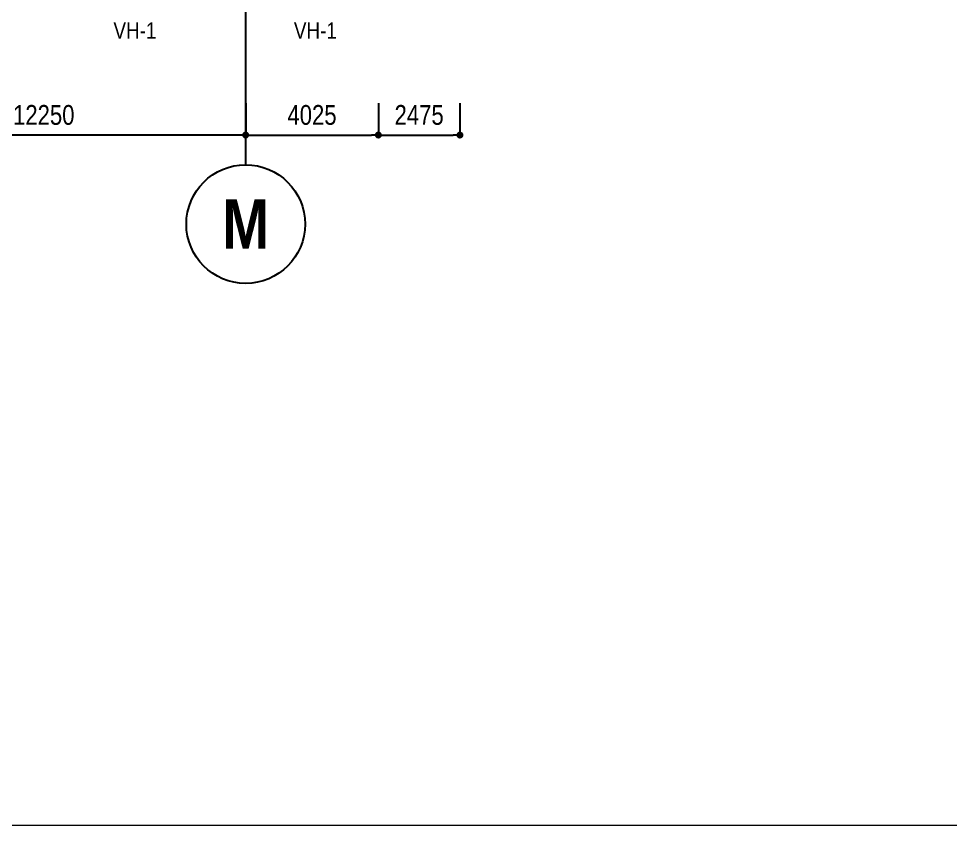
# Model space of a CAD drawing. Header units: millimetres. Extents: x 2356525 to 2927188, y -665534 to -417818.
# Drawn here: x 2794952 to 2823216, y -643665 to -619197 of the extents above; entities that cross this region are included whole.
import ezdxf
from ezdxf.enums import TextEntityAlignment as Align

# ---------------------------------------------------------------- set-up
doc = ezdxf.new("R2010")
doc.units = ezdxf.units.MM
doc.header["$LTSCALE"] = 200
doc.header["$MEASUREMENT"] = 0
doc.linetypes.add('CHG_XX_Luoi truc$0$MB_Luoi truc$0$Center101', pattern=[13, 10, -1, 1, -1])
doc.layers.get('0').update_dxf_attribs({"lineweight": 9})
doc.layers.get('Defpoints').update_dxf_attribs({"color": 10, "lineweight": 0})
for name, color, linetype, lineweight in [('CHG_XX_Cot_Ham 2$0$NS-Pier-H2', 150, 'Continuous', 13), ('CHG_XX_Damsan_Ham 2$0$CHG_XX_Damsan_Ham 2$0$DBAO', 3, 'Continuous', 13), ('CHG_XX_Damsan_Ham 2$0$HATCH', 57, 'Continuous', 9), ('DBAO', 90, 'Continuous', 13), ('MB_Luoi truc$0$Dim 300', 1, 'Continuous', 5), ('TEXT P X', 1, 'Continuous', 9)]:
    doc.layers.add(name, color=color, linetype=linetype, lineweight=lineweight)
doc.layers.add('CHG_XX_Luoi truc$0$Grid', color=34, linetype='Continuous')
doc.layers.add('CHG_XX_Luoi truc$0$Grid Line', color=251, linetype='CHG_XX_Luoi truc$0$MB_Luoi truc$0$Center101')
doc.styles.add('CHG_XX_Luoi truc$0$MB_Luoi truc$0$Grid A-F$0$VNI-HelveCB', font='')
doc.styles.add('MB_Luoi truc$0$Arial_C', font='arial.ttf', dxfattribs={"width": 0.8})
doc.styles.add('TTP-HelCon', font='')
doc.styles.get('CHG_XX_Luoi truc$0$MB_Luoi truc$0$Grid A-F$0$VNI-HelveCB').set_extended_font_data('VNI-Helve-Condense', bold=True)
doc.styles.get('TTP-HelCon').set_extended_font_data('VNI-Helve-Condense')
doc.dimstyles.new('MB_Luoi truc$0$Dim 300 (A1-A2)', dxfattribs={"dimscale": 300, "dimtxt": 2, "dimasz": 0.7, "dimexe": 0, "dimexo": 1, "dimgap": 1, "dimtad": 1, "dimdec": 0, "dimzin": 12, "dimdsep": 46, "dimtxsty": 'MB_Luoi truc$0$Arial_C', "dimblk": 'MB_Luoi truc$0$_Dot', "dimcen": 1, "dimclrd": 256, "dimclre": 256, "dimclrt": 3, "dimadec": 0, "dimazin": 0, "dimtfac": 1, "dimtdec": 0, "dimtix": 1, "dimtmove": 2, "dimatfit": 3, "dimldrblk": 'MB_Luoi truc$0$HTT Arrow 30', "dimfxl": 1, "dimtolj": 1, "dimtzin": 0, "dimarcsym": 0})

# ---------------------------------------------------------------- blocks, each defined once
blk = doc.blocks.new('MB_Luoi truc$0$_Dot')
at = {"color": 0, "linetype": 'ByBlock', "lineweight": -2}
blk.add_line((-0.5, 0), (-1, 0), dxfattribs=at)
at = {"color": 0, "linetype": 'ByBlock', "const_width": 0.5}
blk.add_lwpolyline([(-0.25, 0, 1), (0.25, 0, 1)], format="xyb", close=True, dxfattribs=at)
blk = doc.blocks.new('*D43')
at = {"layer": 'Defpoints', "color": 0, "transparency": 16777216}
for p in [(2789589, -621458), (2801839, -621458), (2789589, -622728)]:
    blk.add_point(p, dxfattribs=at)
at = {"layer": 'MB_Luoi truc$0$Dim 300', "lineweight": -2, "transparency": 16777216}
for p, q in [((2789589, -621758), (2789589, -622728)), ((2801839, -621758), (2801839, -622728)), ((2801629, -622728), (2789799, -622728))]:
    blk.add_line(p, q, dxfattribs=at)
at = {"layer": 'MB_Luoi truc$0$Dim 300', "lineweight": -2, "transparency": 16777216, "xscale": 210, "yscale": 210, "zscale": 210, "rotation": 180}
blk.add_blockref('MB_Luoi truc$0$_Dot', (2789589, -622728), dxfattribs=at)
at = {"layer": 'MB_Luoi truc$0$Dim 300', "lineweight": -2, "transparency": 16777216, "xscale": 210, "yscale": 210, "zscale": 210}
blk.add_blockref('MB_Luoi truc$0$_Dot', (2801839, -622728), dxfattribs=at)
at = {"layer": 'MB_Luoi truc$0$Dim 300', "color": 3, "transparency": 16777216, "insert": (2795714, -622121), "char_height": 600, "attachment_point": 5, "style": 'MB_Luoi truc$0$Arial_C'}
blk.add_mtext('\\A1;12250', dxfattribs=at)
blk = doc.blocks.new('MB_Luoi truc$0$HTT Arrow 30')
blk.add_hatch(color=256).paths.add_polyline_path([(-2.5, 0.375), (-2.5, -0.375), (0, 0)])
at = {"color": 0, "linetype": 'ByBlock', "lineweight": -2}
for p, q in [((0, 0), (-2.5, 0.375)), ((-2.5, -0.375), (-2.5, 0.375)), ((0, 0), (-2.5, -0.375))]:
    blk.add_line(p, q, dxfattribs=at)
blk = doc.blocks.new('*D58')
at = {"layer": 'Defpoints', "color": 0, "transparency": 16777216}
for p in [(2801839, -621458), (2805864, -621458), (2805864, -622728)]:
    blk.add_point(p, dxfattribs=at)
at = {"layer": 'MB_Luoi truc$0$Dim 300', "lineweight": -2, "transparency": 16777216}
for p, q in [((2801839, -621758), (2801839, -622728)), ((2805864, -621758), (2805864, -622728)), ((2802049, -622728), (2805654, -622728))]:
    blk.add_line(p, q, dxfattribs=at)
at = {"layer": 'MB_Luoi truc$0$Dim 300', "lineweight": -2, "transparency": 16777216, "xscale": 210, "yscale": 210, "zscale": 210, "rotation": 180}
blk.add_blockref('MB_Luoi truc$0$_Dot', (2801839, -622728), dxfattribs=at)
at = {"layer": 'MB_Luoi truc$0$Dim 300', "lineweight": -2, "transparency": 16777216, "xscale": 210, "yscale": 210, "zscale": 210}
blk.add_blockref('MB_Luoi truc$0$_Dot', (2805864, -622728), dxfattribs=at)
at = {"layer": 'MB_Luoi truc$0$Dim 300', "color": 3, "transparency": 16777216, "insert": (2803851, -622121), "char_height": 600, "attachment_point": 5, "style": 'MB_Luoi truc$0$Arial_C'}
blk.add_mtext('\\A1;4025', dxfattribs=at)
blk = doc.blocks.new('*D59')
at = {"layer": 'Defpoints', "color": 0, "transparency": 16777216}
for p in [(2805864, -621458), (2808339, -621458), (2808339, -622728)]:
    blk.add_point(p, dxfattribs=at)
at = {"layer": 'MB_Luoi truc$0$Dim 300', "lineweight": -2, "transparency": 16777216}
for p, q in [((2805864, -621758), (2805864, -622728)), ((2808339, -621758), (2808339, -622728)), ((2806074, -622728), (2808129, -622728))]:
    blk.add_line(p, q, dxfattribs=at)
at = {"layer": 'MB_Luoi truc$0$Dim 300', "lineweight": -2, "transparency": 16777216, "xscale": 210, "yscale": 210, "zscale": 210, "rotation": 180}
blk.add_blockref('MB_Luoi truc$0$_Dot', (2805864, -622728), dxfattribs=at)
at = {"layer": 'MB_Luoi truc$0$Dim 300', "lineweight": -2, "transparency": 16777216, "xscale": 210, "yscale": 210, "zscale": 210}
blk.add_blockref('MB_Luoi truc$0$_Dot', (2808339, -622728), dxfattribs=at)
at = {"layer": 'MB_Luoi truc$0$Dim 300', "color": 3, "transparency": 16777216, "insert": (2807101, -622121), "char_height": 600, "attachment_point": 5, "style": 'MB_Luoi truc$0$Arial_C'}
blk.add_mtext('\\A1;2475', dxfattribs=at)
blk = doc.blocks.new('*U835')
at = {"layer": 'CHG_XX_Luoi truc$0$Grid', "lineweight": -2}
blk.add_line((0, -3), (0, 0), dxfattribs=at)
blk.add_circle((0, -9), 6, dxfattribs=at)
at = {"layer": 'CHG_XX_Luoi truc$0$Grid Line'}
blk.add_line((0, 0), (0, 608), dxfattribs=at)
at = {"layer": 'CHG_XX_Luoi truc$0$Grid', "lineweight": -2, "style": 'CHG_XX_Luoi truc$0$MB_Luoi truc$0$Grid A-F$0$VNI-HelveCB'}
for tag, p in [('GRIDSUB', (0, 617)), ('GRID', (0, -9))]:
    blk.add_attdef(tag, text='', height=5, dxfattribs=at).set_placement(p, align=Align.MIDDLE)
blk = doc.blocks.new('CHG_XX_Luoi truc')
at = {"layer": 'CHG_XX_Luoi truc$0$Grid'}
ref = blk.add_blockref('*U835', (99550, -12747), dxfattribs=dict(at, xscale=300, yscale=300, zscale=300))
ref.add_attrib('GRID', 'M', dxfattribs={"lineweight": -2, "height": 1500, "style": 'CHG_XX_Luoi truc$0$MB_Luoi truc$0$Grid A-F$0$VNI-HelveCB'}).set_placement((99550, -15447), align=Align.MIDDLE)
blk = doc.blocks.new('CHG_XX_Cot_Ham 2')
at = {"layer": 'CHG_XX_Cot_Ham 2$0$NS-Pier-H2'}
blk.add_blockref('CHG_XX_Luoi truc', (0, 0), dxfattribs=at)
blk = doc.blocks.new('CHG_XX_Damsan_Ham 2', base_point=(3089256, -609981))
at = {"layer": 'CHG_XX_Damsan_Ham 2$0$CHG_XX_Damsan_Ham 2$0$DBAO'}
blk.add_blockref('CHG_XX_Cot_Ham 2', (0, 0), dxfattribs=at)
at = {"layer": 'CHG_XX_Damsan_Ham 2$0$HATCH'}
blk.add_blockref('CHG_XX_Cot_Ham 2', (0, 0), dxfattribs=at)

msp = doc.modelspace()

# ---------------------------------------------------------------- linework, layer by layer
at = {"layer": 'Defpoints'}
msp.add_lwpolyline([(2618120.8, -425369.7), (2927188.3, -425369.7), (2927188.3, -643664.7), (2618120.8, -643664.7)], close=True, dxfattribs=at)

# ---------------------------------------------------------------- block references
msp.add_blockref('CHG_XX_Damsan_Ham 2', (5791545.2, -1219962))
at = {"layer": 'DBAO'}
msp.add_blockref('CHG_XX_Cot_Ham 2', (2702289.2, -609981), dxfattribs=at)

# ---------------------------------------------------------------- texts
at = {"layer": 'TEXT P X', "style": 'TTP-HelCon'}
for p in [(2797828.4, -619807.2), (2803302.2, -619807.2)]:
    msp.add_text('VH-1', height=500, dxfattribs=at).set_placement(p)

# ---------------------------------------------------------------- dimensions: what is measured, and where the dimension line sits
at = {"layer": 'MB_Luoi truc$0$Dim 300'}
for base, p1, p2, picture, middle in [((2789589.2, -622727.7), (2801839.2, -621458.1), (2789589.2, -621458.1), '*D43', (2795714.2, -622121.3)), ((2805863.7141, -622727.6848), (2801839.2093, -621458.0625), (2805863.7141, -621458.0625), '*D58', (2803851.4617, -622121.341)), ((2808339.2093, -622727.6848), (2805863.7141, -621458.0625), (2808339.2093, -621458.0625), '*D59', (2807101.4617, -622121.341))]:
    dim = msp.add_linear_dim(base=base, p1=p1, p2=p2, dimstyle='MB_Luoi truc$0$Dim 300 (A1-A2)', dxfattribs=at)
    dim.commit()
    dim.dimension.update_dxf_attribs({"geometry": picture, "text_midpoint": middle})

doc.saveas('drawing.dxf')
